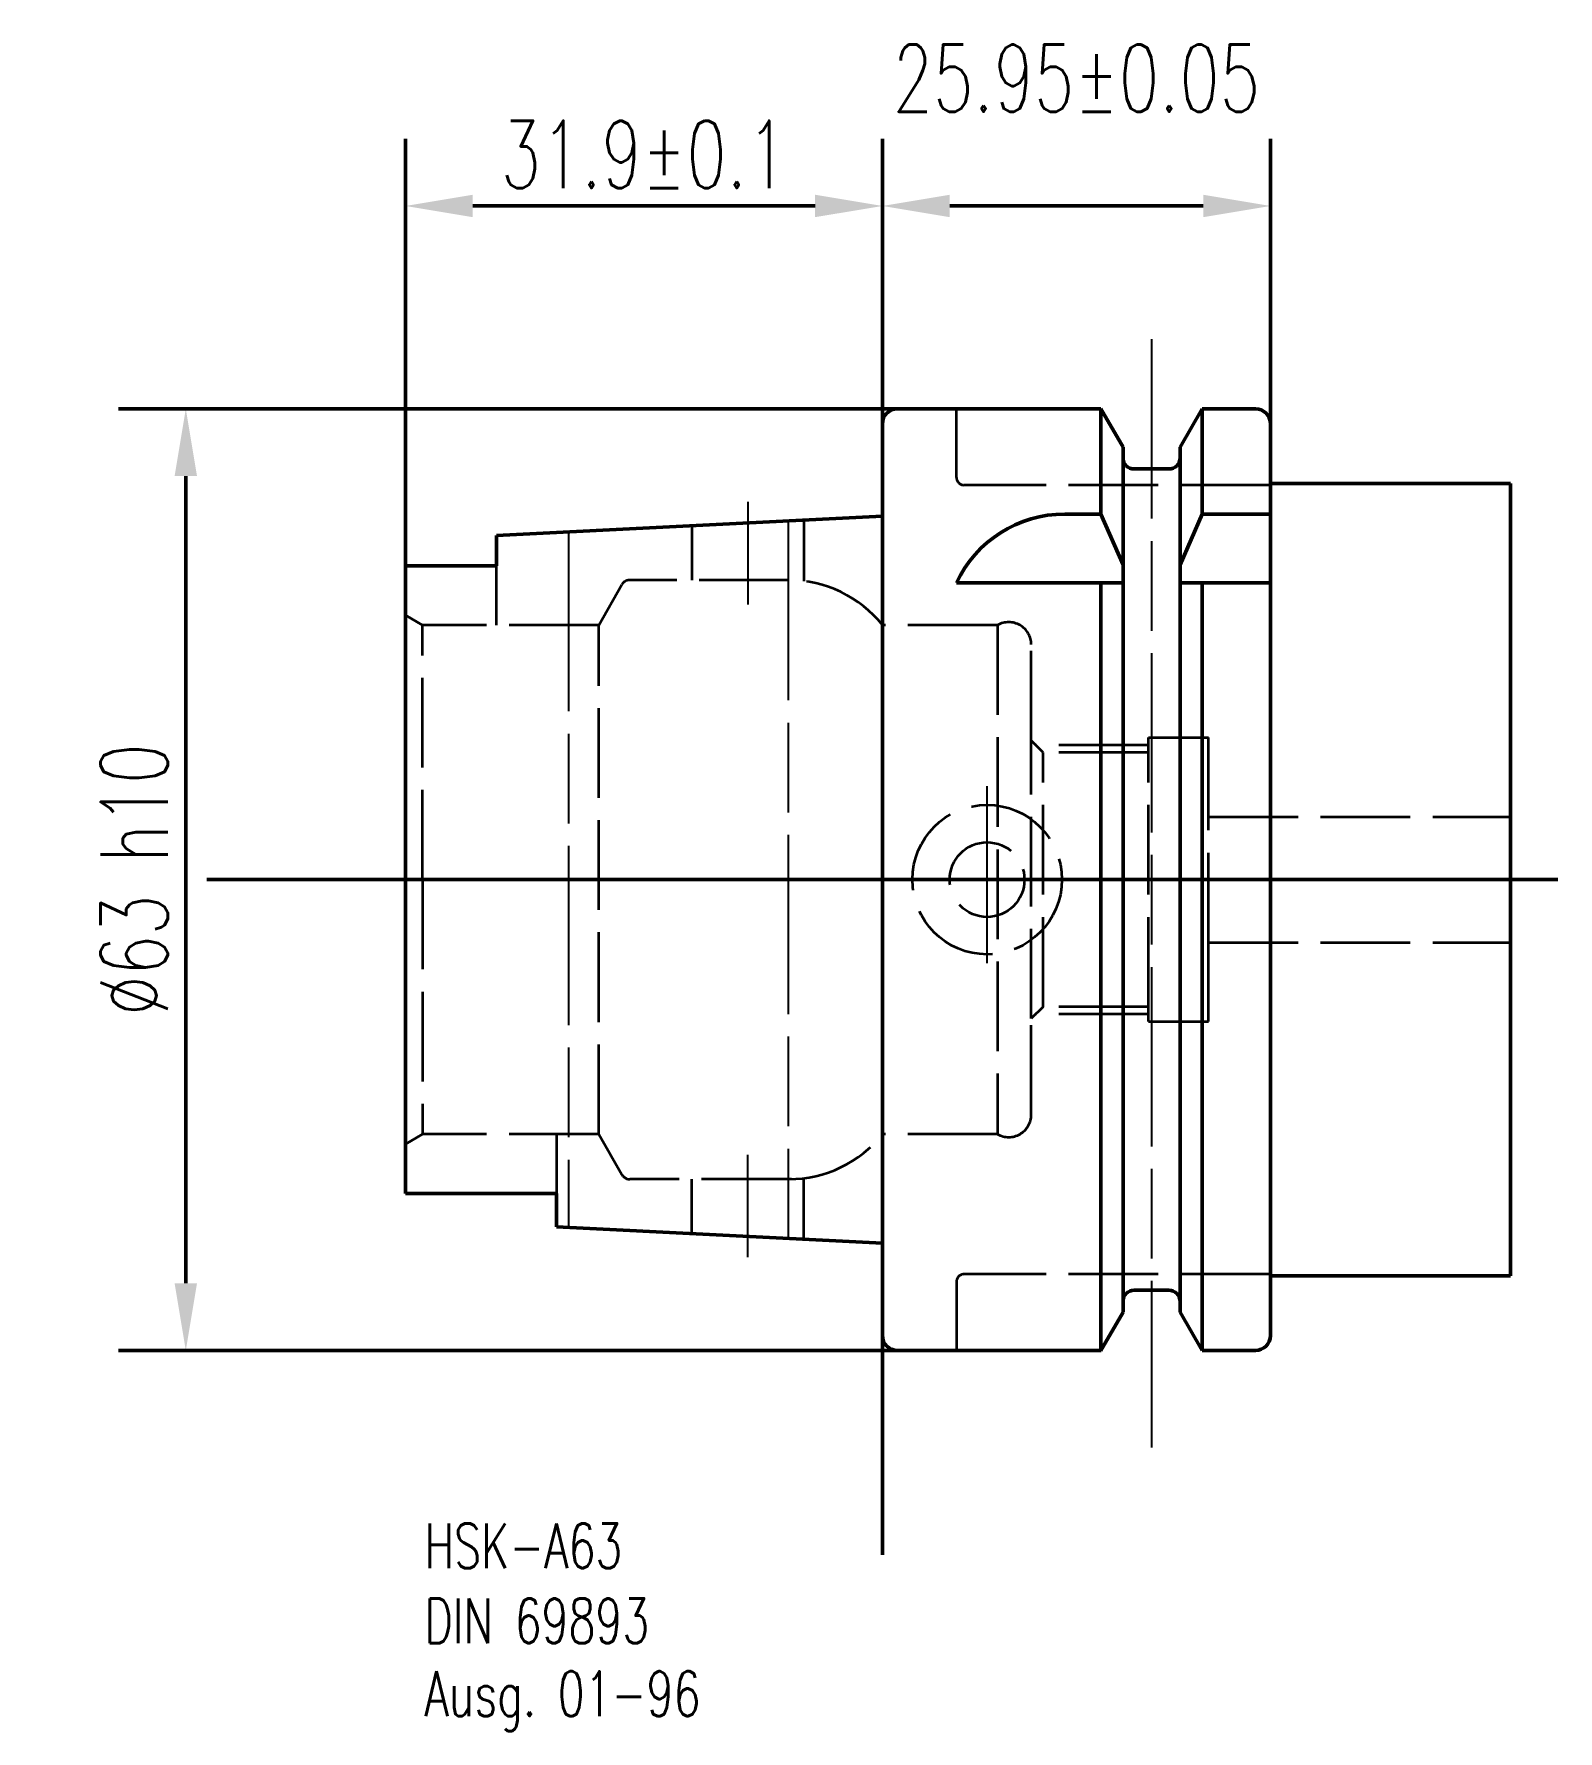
# Model space of a CAD drawing. Header units: millimetres. Extents: x 1240 to 1342, y 149 to 263.
import ezdxf

# ---------------------------------------------------------------- set-up
doc = ezdxf.new("R2010")
doc.units = ezdxf.units.MM
doc.header["$LTSCALE"] = 2
doc.linetypes.add('DASH', pattern=[3.75, 3, -0.75])
doc.linetypes.add('LONGDASH_DASH', pattern=[10.5, 6, -0.75, 3, -0.75])
for name, color, linetype, lineweight in [('1', 4, 'Continuous', 50), ('2', 7, 'Continuous', 25), ('4', 2, 'LONGDASH_DASH', 25), ('6', 5, 'Continuous', 35), ('SK2', 7, 'Continuous', 25), ('SK3', 1, 'DASH', 35), ('SK4', 2, 'LONGDASH_DASH', 25)]:
    doc.layers.add(name, color=color, linetype=linetype, lineweight=lineweight)
doc.styles.add('S07', font='simplex.shx', dxfattribs={"width": 0.7})
doc.styles.add('SIMPLEX', font='simplex.shx', dxfattribs={"width": 0.8})
doc.dimstyles.new('WALTER_1', dxfattribs={"dimtxt": 3.5, "dimasz": 4.5, "dimexe": 1.5, "dimexo": 0, "dimgap": 1.2, "dimtad": 1, "dimdec": 3, "dimdsep": 46, "dimtxsty": 'SIMPLEX', "dimcen": 2.5, "dimazin": 2, "dimtfac": 1, "dimtdec": 3, "dimtmove": 0, "dimatfit": 0, "dimfxl": 1.25, "dimtolj": 1, "dimarcsym": 0})

# ---------------------------------------------------------------- blocks, each defined once
blk = doc.blocks.new('*D2')
at = {"linetype": 'ByBlock', "transparency": 16777216}
for p, q in [((1, 31.5), (-51.09, 31.5)), ((-46.59, -27), (-46.59, 27)), ((1, -31.5), (-51.09, -31.5))]:
    blk.add_line(p, q, dxfattribs=at)
for points in [[(-47.34, 27), (-45.84, 27), (-46.59, 31.5)], [(-47.34, -27), (-45.84, -27), (-46.59, -31.5)]]:
    blk.add_solid(points, dxfattribs=at)
at = {"layer": 'Defpoints', "color": 0, "linetype": 'ByBlock', "transparency": 16777216}
for p in [(-46.59, 31.5), (1, 31.5), (1, -31.5)]:
    blk.add_point(p, dxfattribs=at)
at = {"linetype": 'ByBlock', "transparency": 16777216, "insert": (-50.04, 0), "char_height": 4.5, "attachment_point": 5, "rotation": 90, "style": 'S07'}
blk.add_mtext('\\A1;∅63 h10', dxfattribs=at)
blk = doc.blocks.new('*D1')
at = {"linetype": 'ByBlock', "transparency": 16777216}
for p, q in [((-31.9, 20.99), (-31.9, 49.57)), ((0, 30.5), (0, 49.57)), ((-27.4, 45.07), (-4.5, 45.07))]:
    blk.add_line(p, q, dxfattribs=at)
for points in [[(-27.4, 45.82), (-27.4, 44.32), (-31.9, 45.07)], [(-4.5, 45.82), (-4.5, 44.32), (0, 45.07)]]:
    blk.add_solid(points, dxfattribs=at)
at = {"layer": 'Defpoints', "color": 0, "linetype": 'ByBlock', "transparency": 16777216}
for p in [(0, 45.07), (0, 30.5), (-31.9, 20.99)]:
    blk.add_point(p, dxfattribs=at)
at = {"linetype": 'ByBlock', "transparency": 16777216, "insert": (-15.95, 48.52), "char_height": 4.5, "attachment_point": 5, "style": 'S07'}
blk.add_mtext('\\A1;31.9±0.1', dxfattribs=at)
blk = doc.blocks.new('*D0')
at = {"linetype": 'ByBlock', "transparency": 16777216}
for p, q in [((0, 30.5), (0, 49.57)), ((25.95, 30.5), (25.95, 49.57)), ((4.5, 45.07), (21.45, 45.07))]:
    blk.add_line(p, q, dxfattribs=at)
for points in [[(4.5, 45.82), (4.5, 44.32), (0, 45.07)], [(21.45, 45.82), (21.45, 44.32), (25.95, 45.07)]]:
    blk.add_solid(points, dxfattribs=at)
at = {"layer": 'Defpoints', "color": 0, "linetype": 'ByBlock', "transparency": 16777216}
for p in [(25.95, 45.07), (0, 30.5), (25.95, 30.5)]:
    blk.add_point(p, dxfattribs=at)
at = {"linetype": 'ByBlock', "transparency": 16777216, "insert": (12.97, 53.62), "char_height": 4.5, "attachment_point": 5, "style": 'S07'}
blk.add_mtext('\\A1;25.95±0.05', dxfattribs=at)
blk = doc.blocks.new('CENTER2')
at = {"layer": '1', "color": 1}
for p, q in [((0, 45.18), (0, -45.18)), ((45.18, 0), (-45.18, 0))]:
    blk.add_line(p, q, dxfattribs=at)
blk = doc.blocks.new('75592')
at = {"layer": '1'}
for p, q in [((14.6081, 31.5), (1, 31.5)), ((14.6081, 31.5), (16.09, 28.9332)), ((14.6081, 31.5), (14.6081, 24.4587)), ((21.3919, 31.5), (19.91, 28.9332)), ((21.3919, 31.5), (21.3919, 24.4587)), ((24.95, 31.5), (21.3919, 31.5)), ((0, 30.5), (0, -30.5)), ((25.95, 30.5), (25.95, 26.5)), ((16.09, 28.9332), (16.09, 28.225)), ((19.91, 28.9332), (19.91, 28.225)), ((16.09, 28.225), (16.09, -28.225)), ((19.16, 27.475), (16.84, 27.475)), ((19.91, 28.225), (19.91, -28.225)), ((42, 26.5), (25.95, 26.5)), ((25.95, 26.5), (25.95, -26.5)), ((42, -26.5), (42, 26.5)), ((-25.8, 23.025), (0, 24.315)), ((14.6081, 24.4587), (12.1956, 24.4587)), ((14.6081, 24.4587), (16.09, 21.0501)), ((21.3919, 24.4587), (19.91, 21.0501)), ((25.95, 24.4587), (21.3919, 24.4587)), ((-25.8, 20.99), (-25.8, 23.025)), ((-31.9, 20.99), (-31.9, 0)), ((-25.8, 20.99), (-31.9, 20.99)), ((16.09, 19.85), (4.95, 19.85)), ((14.6081, -31.5), (14.6081, 19.85)), ((25.95, 19.85), (19.91, 19.85)), ((21.3919, -31.5), (21.3919, 19.85)), ((-31.9, 0), (-31.9, -20.99)), ((-21.8, -20.99), (-31.9, -20.99)), ((-21.8, -20.99), (-21.8, -23.225)), ((-21.8, -23.225), (0, -24.315)), ((42, -26.5), (25.95, -26.5)), ((25.95, -26.5), (25.95, -30.5)), ((16.09, -28.9332), (16.09, -28.225)), ((19.16, -27.475), (16.84, -27.475)), ((19.91, -28.9332), (19.91, -28.225)), ((14.6081, -31.5), (16.09, -28.9332)), ((21.3919, -31.5), (19.91, -28.9332)), ((14.6225, -31.5), (1, -31.5)), ((24.95, -31.5), (21.3775, -31.5))]:
    blk.add_line(p, q, dxfattribs=at)
for centre, radius, start, end in [((1, 30.5), 1, 90, 180), ((24.95, 30.5), 1, 0, 90), ((16.84, 28.225), 0.75, 180, 270), ((19.16, 28.225), 0.75, 270, 0), ((12.1956, 16.4587), 8, 90, 154.918071), ((16.84, -28.225), 0.75, 90, 180), ((19.16, -28.225), 0.75, 0, 90), ((1, -30.5), 1, 180, 270), ((24.95, -30.5), 1, 270, 0)]:
    blk.add_arc(centre, radius, start, end, dxfattribs=at)
at = {"layer": '4'}
blk.add_line((42, 0), (-31.9, 0), dxfattribs=at)
at = {"layer": 'SK3'}
for p, q in [((4.95, 26.9), (4.95, 31.5)), ((25.95, 26.4), (5.45, 26.4)), ((-5.25, 24.0525), (-5.25, 19.9764)), ((-12.75, 23.6775), (-12.75, 20.04)), ((-25.8, 17.025), (-25.8, 20.99)), ((-18.973, 17.025), (-17.4226, 19.7377)), ((-6.257, 20.04), (-16.9017, 20.04)), ((-30.75, 17.025), (-31.9, 17.689)), ((-18.973, 17.025), (-30.75, 17.025)), ((-30.75, 0), (-30.75, 17.025)), ((-18.973, -17.025), (-18.973, 17.025)), ((7.7017, 17.025), (0, 17.025)), ((0, -17.025), (0, 17.025)), ((7.7017, 17.025), (7.7017, -17.025)), ((9.95, 9.3), (9.95, 15.725)), ((9.95, -9.3), (9.95, 9.3)), ((10.75, 8.5), (9.95, 9.3)), ((17.8, 9.5), (21.8, 9.5)), ((17.8, 8.5), (17.8, 9.5)), ((21.8, 4.2), (21.8, 9.5)), ((17.8, 9), (10.25, 9)), ((10.75, -8.5), (10.75, 8.5)), ((17.8, 8.5), (10.75, 8.5)), ((17.8, -8.5), (17.8, 8.5)), ((21.8, 4.2), (42, 4.2)), ((21.8, -4.2), (21.8, 4.2)), ((-30.75, 0), (-30.75, -17.025)), ((21.8, -9.5), (21.8, -4.2)), ((21.8, -4.2), (42, -4.2)), ((10.75, -8.5), (9.95, -9.3)), ((17.8, -9), (10.25, -9)), ((17.8, -8.5), (10.75, -8.5)), ((17.8, -9.5), (17.8, -8.5)), ((9.95, -15.725), (9.95, -9.3)), ((17.8, -9.5), (21.8, -9.5)), ((-30.75, -17.025), (-31.9, -17.689)), ((-18.973, -17.025), (-30.75, -17.025)), ((-21.8, -17.025), (-21.8, -20.99)), ((-18.973, -17.025), (-17.4226, -19.7377)), ((7.7017, -17.025), (0, -17.025)), ((-6.0923, -20.04), (-16.9017, -20.04)), ((-12.75, -23.6775), (-12.75, -20.04)), ((-5.25, -24.0525), (-5.25, -19.9764)), ((4.95, -26.9), (4.95, -31.5)), ((25.95, -26.4), (5.45, -26.4))]:
    blk.add_line(p, q, dxfattribs=at)
for radius in [5, 2.5]:
    blk.add_circle((7, 0), radius, dxfattribs=at)
for centre, radius, start, end in [((5.45, 26.9), 0.5, 180, 270), ((-16.9017, 19.44), 0.6, 90, 150.25), ((-6.257, 12.04), 8, 38.544699, 90), ((8.45, 15.725), 1.5, 0, 119.926435), ((8.45, -15.725), 1.5, 240.073565, 0), ((-6.257, -12.04), 8, 270, 321.455301), ((-16.9017, -19.44), 0.6, 209.75, 270), ((5.45, -26.9), 0.5, 90, 180)]:
    blk.add_arc(centre, radius, start, end, dxfattribs=at)
at = {"layer": 'SK4'}
for p, q in [((18, 36.15), (18, -38)), ((18, 36.15), (18, -38)), ((-9, 25.2682), (-9, 18.4161)), ((-6.3, 24), (-6.3, -24)), ((-21, 23.265), (-21, -23.265)), ((7, -5.5981), (7, 6.2607)), ((42, 0), (-31.9, 0)), ((-9, -25.2682), (-9, -18.4161))]:
    blk.add_line(p, q, dxfattribs=at)
at = {"layer": '6', "style": 'SIMPLEX', "width": 0.7}
for s, p in [('HSK-A63', (-30.6238, -46.0691)), ('DIN 69893', (-30.6238, -51.088)), ('Ausg. 01-96', (-30.6238, -55.9635))]:
    blk.add_text(s, height=3, dxfattribs=at).set_placement(p)
at = {"layer": '2'}
dim = blk.add_linear_dim(base=(25.95, 45.0726), p1=(0, 30.5), p2=(25.95, 30.5), text='<>%%p0.05', dimstyle='WALTER_1', dxfattribs=at)
dim.commit()
dim.dimension.update_dxf_attribs({"geometry": '*D0', "text_midpoint": (12.975, 53.6226)})
dim = blk.add_linear_dim(base=(-46.5889, 31.5), p1=(1, -31.5), p2=(1, 31.5), angle=90, text='%%c<> h10', dimstyle='WALTER_1', dxfattribs=at)
dim.commit()
dim.dimension.update_dxf_attribs({"geometry": '*D2', "text_midpoint": (-50.0389, 0)})
at = {"layer": 'SK2'}
dim = blk.add_linear_dim(base=(0, 45.0726), p1=(-31.9, 20.99), p2=(0, 30.5), text='<>%%p0.1', dimstyle='WALTER_1', dxfattribs=at)
dim.commit()
dim.dimension.update_dxf_attribs({"geometry": '*D1', "text_midpoint": (-15.95, 48.5226)})

msp = doc.modelspace()

# ---------------------------------------------------------------- block references
at = {"layer": '1'}
for name in ['75592', 'CENTER2']:
    msp.add_blockref(name, (1296.82, 206.07), dxfattribs=at)

doc.saveas('drawing.dxf')
